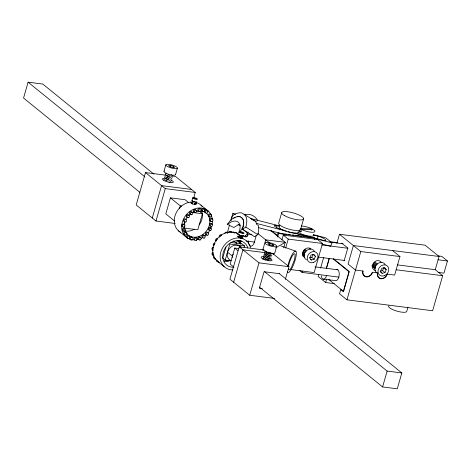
<?xml version="1.0" encoding="UTF-8"?>
<svg xmlns="http://www.w3.org/2000/svg" width="471" height="471" viewBox="0 0 471 471"><rect width="100%" height="100%" fill="white"/><g stroke="black" fill="none" stroke-linecap="round" stroke-linejoin="round"><path stroke-width="0.71" d="M375.051 267.793L375.823 265.126L377.348 263.76M163.749 180.046L164.55 179.086M164.597 177.096L165.398 176.136M165.439 174.14L166.239 173.187M192.221 202.801L192.833 202.359M192.562 201.606L192.886 201.217M265.161 256.053L266.398 257.684L269.188 258.85M265.585 254.581L266.822 256.212L269.612 257.378M266.009 253.104L267.245 254.734L270.036 255.9M266.433 251.626L267.663 253.263L270.46 254.428M194.747 204.008L194.959 202.677L196.466 203.896M231.338 220.134L232.197 216.024A18.104 10.079 -57.9 0 1 241.717 212.939L256.112 221.617L255.924 222.765L256.854 223.519L286.621 231.19M237.048 216.813A13.871 7.724 -57.9 0 1 240.375 216.872L242.724 218.774A13.871 7.724 -57.9 0 1 242.471 229.159L254.481 236.695L257.843 234.611L258.697 230.507L258.685 226.81L258.291 225.462L256.524 224.355L256.854 223.519M153.952 174.182L42.784 84.056L28.101 82.184L23.55 98.045L139.846 192.327M165.468 175.135L145.48 172.586L136.196 204.973L155.983 221.017L175.259 223.478M163.961 171.356L165.833 164.809M152.274 218.008L161.565 185.621L191.544 189.448M170.296 166.722L170.667 165.421L173.658 166.387L174.611 167.44L172.574 167.523L169.589 166.557L168.636 165.504L170.667 165.421M155.983 221.017L165.274 188.63L145.48 172.586M173.287 167.694L173.658 166.387M175.53 174.682L177.408 168.135A6.023 1.537 16 0 0 169.107 164.361A6.023 1.537 16 0 0 168.353 166.917A6.023 1.537 16 0 0 177.408 168.135M188.93 202.842L185.085 199.722L170.396 197.849L165.804 213.875L174.6 221.011M179.528 208.541L180.293 205.868L170.396 197.849M184.32 223.737L184.714 222.341M191.962 200.475L192.721 197.826M192.427 202.312L192.833 200.905M193.64 198.091L195.253 192.456L175.465 176.413L171.897 175.954M196.431 211.308L199.928 211.756L202.4 213.763L197.802 229.789L184.514 228.094M227.21 233.151L229.565 224.92M230.749 220.805L232.91 213.257L235.653 214.24M225.939 246.916L222.736 258.067L225.215 260.069L231.22 260.84M225.215 260.069L229.807 244.043L244.496 245.915L244.108 247.251M238.95 248.588L234.758 248.052L230.16 264.084L234.01 267.204M237.307 240.493L236.524 243.236L233.769 241.005M264.202 250.007L239.221 246.816L229.93 279.209L249.724 295.252L274.705 298.437M233.64 282.217L242.93 249.824L265.061 252.65M246.881 236.683L247.64 234.034L251.92 234.582M256.283 235.465L254.387 242.076A6.4 3.185 -82.7 0 1 250.678 246.15A6.4 3.185 -82.7 0 1 248.341 240.84M249.724 295.252L259.009 262.859L239.221 246.816M262.753 250.13L265.703 239.845L285.273 242.335L283.701 247.823M269.612 244.838L269.989 243.536L272.974 244.502L273.928 245.556L271.891 245.638L268.906 244.673L267.952 243.619L269.989 243.536M281.711 212.674L278.679 223.248A11.381 2.908 16 0 0 290.454 229.565A11.381 2.908 16 0 0 300.363 228.582M272.603 245.809L272.974 244.502M283.112 233.698L278.067 233.057L277.372 235.488L271.679 230.872M277.631 237.025L278.638 233.516L278.067 233.057M273.633 254.723L274.028 253.351M276.73 246.251A6.023 1.537 16 0 1 267.669 245.032A6.023 1.537 16 0 1 268.423 242.477A6.023 1.537 16 0 1 276.73 246.251L274.852 252.797A6.023 1.537 16 0 1 267.875 252.379A6.023 1.537 16 0 1 263.589 249.147M281.894 239.945L283.283 235.094L317.548 239.468L322.494 243.483L314.157 272.568L290.825 269.589M285.65 248.111L288.228 239.109L283.283 235.094M285.355 279.362L288.994 266.686L272.909 253.651L271.484 253.469M301.458 229.436L302.27 229.842A8.502 2.172 16 0 0 312.214 232.285A8.502 2.172 16 0 0 314.063 230.089L313.462 229.683L301.458 229.436L300.698 232.079L299.268 231.267L299.65 229.942M300.58 229.424L303.612 218.85M311.667 230.195L312.049 228.871L311.237 228.464A8.502 2.172 16 0 0 301.293 226.021M314.257 239.521L314.663 238.114L314.092 237.655L306.886 236.736M318.808 274.405L318.202 276.506L325.626 282.523L334.333 283.63M320.616 268.099L323.63 257.584M326.315 268.411L329.117 258.644M326.538 268.164L329.341 258.379M325.626 282.523L326.633 278.997M336.865 243.313L339.461 234.264L425.125 245.197L439.037 256.477L435.245 269.7L442.669 275.718L432.619 310.754L346.962 299.821L339.538 293.804L340.751 289.571L343.471 291.779L349.276 271.549L333.592 258.838M344.113 260.846L347.786 248.023L341.787 243.16M346.962 299.821L360.798 251.561L339.461 234.264M392.537 250.543L399.956 256.56L394.651 275.07L387.003 274.093A5.334 4.422 -51 0 1 381.604 278.502A5.334 4.422 -51 0 1 377.612 274.228M279.256 273.586L401.828 372.955L397.277 388.816L382.593 386.944L387.138 371.077L264.572 271.714M407.927 307.245L406.75 311.349A9.432 2.408 16 0 1 396.158 310.901A9.432 2.408 16 0 1 388.975 305.785M438.13 255.906L441.763 256.365L447.45 260.981L443.965 273.145L438.154 272.403M243.048 235.565L244.991 236.524L245.444 235.359M276.312 227.687L277.113 225.662L279.238 226.21M317.13 238.95L318.202 236.254A5.693 1.13 21.6 0 1 325.367 239.468A5.693 1.13 21.6 0 1 323.147 240.263L294.811 232.962M313.751 234.764L325.797 237.873L331.984 242.883L330.648 246.256L322.158 244.066M309.63 257.849L311.767 257.29L313.009 254.428L315.446 256.407L314.204 259.268L311.36 260.016L310.383 259.221M380.409 271.149L382.54 270.589L383.783 267.734L386.226 269.712L384.978 272.568L382.134 273.315L380.185 271.732M239.998 235.353L240.234 235.977L241.558 236.583M239.48 237.143L239.562 237.625M239.904 224.414L237.932 225.026L233.857 227.499L227.375 224.302L230.884 219.822A13.871 7.76 -52.4 0 1 240.375 216.872M241.7 217.602L242.724 218.774A13.871 7.76 -52.4 0 1 242.017 228.847L238.509 233.328L239.969 228.735L240.116 226.639A13.871 7.76 -52.4 0 0 233.428 221.217L231.449 221.829L227.375 224.302M244.991 236.524L247.622 233.163A13.871 7.76 -52.4 0 0 248.123 231.991M165.033 175.218L165.816 174.664M164.191 178.168L164.974 177.614M192.398 202.041L193.004 201.759M192.056 203.236L192.374 203.013M239.533 234.817C239.309 235.877 241.546 236.548 242.277 236.389M239.362 235.412L239.81 236.295L242.129 237.048M239.191 236.012C238.962 237.072 241.205 237.743 241.935 237.584M239.021 236.607L239.468 237.49L241.782 238.244M238.85 237.207L238.832 237.684M237.82 240.793L238.267 241.67L240.328 242.453M265.049 251.538L264.761 252.262C266.28 254.405 269.318 255.541 271.873 255.57M264.625 253.009L264.337 253.734C265.709 255.777 269.359 257.343 271.396 256.889M264.202 254.487L263.913 255.211C265.432 257.354 268.47 258.491 271.025 258.52M263.778 255.959L263.489 256.683C264.867 258.726 268.511 260.292 270.548 259.845M263.354 257.437L263.307 258.614L265.291 260.092M262.659 259.238L262.93 258.915M241.847 241.034L241.505 241.111A2.844 0.536 22.5 0 1 239.18 240.457M242.212 235.718L241.499 235.747M305.196 249.336C303.1 250.36 301.811 253.875 304.16 255.3M305.885 249.895C304.036 250.896 302.741 253.586 304.231 255.394M306.574 250.454L304.56 252.691L304.49 255.294M375.281 262.082C373.185 263.106 371.896 266.615 374.245 268.046M375.97 262.641C373.874 263.666 372.585 267.175 374.934 268.605M376.659 263.201C374.816 264.196 373.521 266.886 375.004 268.694M242.471 229.159L245.827 227.081A18.104 10.079 -57.9 0 0 245.791 216.242L244.102 214.081M239.951 235.871L239.904 236.43L241.382 237.178M238.585 240.652L238.532 241.211L240.016 241.959M275.6 247.864L285.273 242.335L270.69 230.507M191.991 203.702L192.492 203.554M172.775 176.054L172.068 175.371M172.351 177.532L171.644 176.843M171.927 179.009L171.22 178.321M171.503 180.481L170.796 179.792M171.085 181.959L170.372 181.27M195.536 202.383L195.247 202.1M195.188 203.578L194.6 203.195M195.018 204.173L194.429 203.79M242.471 235.853L241.947 235.836M240.758 241.829L239.15 241.446L237.879 240.487M300.733 228.635L312.049 228.871M299.268 231.267L301.393 231.308M169.625 182.112L168.906 181.936M241.729 235.989L241.034 235.753M241.211 237.778L239.574 236.76M270.884 252.951L270.16 252.774M268.764 260.328L265.974 259.162L264.72 257.814M165.274 188.63L195.253 192.456M180.293 205.868L181.694 206.051M192.61 212.509L202.4 213.763M275.4 225.22L279.774 225.78M284.549 233.881L286.715 234.158M288.152 234.34L290.319 234.617M292.479 234.894L293.916 235.076M295.358 235.264L301.846 236.089M303.283 236.271L305.449 236.548M278.638 233.516L314.663 238.114M329.7 241.652L337.689 242.671M330.63 242.182L342.976 243.76M439.037 256.477L353.38 245.544L348.069 264.054L355.493 270.071L363.141 271.049A5.334 4.422 -51 0 0 366.308 276.589A5.334 4.422 -51 0 0 372.32 272.22L377.171 272.839M288.228 239.109L322.494 243.483M321.793 244.944L347.939 248.276M438.006 259.774L447.45 260.981M360.798 251.561L399.956 256.56M246.221 241.028L254.858 242.129M230.831 242.483L242.017 243.907L244.496 245.915M397.465 264.879L435.245 269.7M318.302 257.101L344.454 260.439M302.947 255.529L304.39 255.718M396.164 269.783L442.669 275.718M315.017 266.892L337.86 269.812M259.009 262.859L288.994 266.686M299.633 270.413L302.105 272.421L338.814 277.107M323.283 279.162L336.265 280.681A5.693 2.832 -82.7 0 0 339.244 274.193A5.693 2.832 -82.7 0 0 336.418 269.518M279.374 273.68L264.078 271.732L259.338 288.258L262.253 288.629M387.138 371.077L401.828 372.955M240.145 241.364L238.597 240.475L240.905 241.164M240.575 240.616L239.88 240.41M279.733 225.998L250.672 218.503L251.602 219.256M313.239 234.976L318.202 236.254M284.896 230.401L282.064 229.671A5.693 1.13 21.6 0 1 274.893 226.457A5.693 1.13 21.6 0 1 277.113 225.662M288.04 231.555L290.165 232.103M291.584 232.468L311.431 237.584M314.263 238.314L331.984 242.883M258.467 227.646L284.649 234.399M194.829 201.641L194.064 201.376M200.846 210.708L203.884 211.561L205.303 212.498M171.02 174.558L171.391 174.67M170.596 176.03L171.273 176.166M170.172 177.508L170.649 177.567M169.748 178.986L170.225 179.045M169.33 180.458L169.807 180.523M240.216 240.74L239.439 240.422M373.621 267.163L371.813 265.797M374.31 267.722L372.938 267.016L372.29 265.556M302.776 254.181L303.536 254.422M194.258 204.39L194.906 204.679M280.922 245.909L295.87 251.249M169.536 176.902L166.157 175.094L169.707 177.337M169.113 178.379L166.41 177.067L168.759 178.58M168.695 179.851L165.309 178.044L168.335 180.057M246.998 233.769L247.64 234.034C248.735 235.441 246.698 237.066 245.297 236.919L243.36 235.953M170.131 175.86L169.06 175.353M240.84 235.559L240.245 235.235L240.811 235.641M167.317 180.946L165.562 180.016L166.357 180.605M268.623 252.097L269.171 252.374M239.15 242.324L238.202 241.541M252.109 219.457L253.357 220.128M253.904 220.428L256.112 221.617M245.827 227.081L257.843 234.611M237.943 224.278L240.345 225.786M298.273 232.179L299.509 232.992A8.502 2.172 16 0 0 309.312 236.112A8.502 2.172 16 0 0 313.633 234.793M212.286 218.921A17.074 14.148 -51 0 0 208.335 211.126L205.25 209.089A17.074 14.148 -51 0 0 182.695 221.017A17.074 14.148 -51 0 0 194.458 239.904M168.047 174.706L168.524 175.041M166.834 175.595L167.623 176.183M165.986 178.544L166.781 179.133M303.471 254.74L302.417 253.616M242.017 228.847L247.622 233.163M382.54 270.589L384.978 272.568M308.846 236.395L309.983 237.319M333.303 259.009L348.987 271.726L343.377 291.296L328.811 279.486M311.767 257.29L314.204 259.268M232.91 213.257L234.564 214.599M257.89 233.51L269.553 242.959M242.918 238.456L241.417 237.237L241.741 237.402A2.844 0.536 22.5 0 1 242.977 238.403L242.865 238.509A2.844 0.536 22.5 0 1 239.574 237.578L238.944 237.266A2.844 0.536 22.5 0 1 237.708 236.265L237.826 236.159A2.844 0.536 22.5 0 1 239.751 236.536M200.917 205.109L208.335 211.126M237.767 236.212L239.274 237.431M191.002 202.73L192.509 203.955M234.758 248.052L238.055 250.725M28.101 82.184L144.968 176.925M227.487 252.138L232.433 256.147M259.45 287.116L382.593 386.944M216.801 260.716L224.22 266.727M178.35 230.713L185.768 236.73M241.205 247.599L240.469 246.674A8.537 7.071 -51 0 0 228.918 249.177A8.537 7.071 -51 0 0 230.731 260.498M386.226 269.712L384.624 267.599L381.775 268.346L380.533 271.208L382.134 273.315M315.446 256.407L313.845 254.299L311.001 255.046L309.759 257.908L311.36 260.016M265.185 250.784C266.557 252.827 270.201 254.393 272.238 253.94M175.447 174.241A6.023 1.537 16 0 1 169.307 174.494A6.023 1.537 16 0 1 164.267 171.032M206.457 213.257A14.224 11.787 -51 0 1 203.607 233.934A14.224 11.787 -51 0 1 184.926 230.431M184.561 229.183A14.224 11.787 -51 0 1 184.243 226.522M184.296 225.15A14.224 11.787 -51 0 1 184.815 222.365M186.216 218.997A14.224 11.787 -51 0 1 187.199 217.425M188.765 215.512A14.224 11.787 -51 0 1 190.596 213.84M192.298 212.668A14.224 11.787 -51 0 1 194.217 211.697M196.207 211.026A14.224 11.787 -51 0 1 197.549 210.755M201.529 210.802A14.224 11.787 -51 0 1 199.121 224.914M194.388 229.165A14.224 11.787 -51 0 1 184.585 230.896M212.415 221.629A17.074 14.148 -51 0 1 212.08 224.414M211.526 226.486A17.074 14.148 -51 0 1 210.725 228.529M210.06 229.842A17.074 14.148 -51 0 1 207.905 233.004M206.628 234.411A17.074 14.148 -51 0 1 204.72 236.095M203.013 237.284A17.074 14.148 -51 0 1 201.105 238.314M199.139 239.097A17.074 14.148 -51 0 1 196.46 239.739M193.192 202.336A2.844 0.907 9.2 0 0 191.073 202.63L190.932 202.842A2.844 0.907 9.2 0 0 192.168 203.849L192.822 204.049A2.844 0.907 9.2 0 0 196.395 203.996L196.542 203.784A2.844 0.907 9.2 0 0 195.306 202.783M195.441 202.271A17.074 14.148 -51 0 1 202.183 206.463M180.34 232.179A17.074 14.148 -51 0 1 175.665 213.981A17.074 14.148 -51 0 1 192.886 201.941M194.77 239.939A1.419 1.177 -51.1 0 1 194.299 237.814A1.419 1.177 -51.1 0 1 196.407 238.108M190.478 239.445A1.419 1.177 -51.1 0 1 190.007 237.325A1.419 1.177 -51.1 0 1 192.115 237.62M199.003 239.433A1.419 1.177 -51.1 0 1 197.785 238.408A1.419 1.177 -51.1 0 1 198.903 236.848A1.419 1.177 -51.1 0 1 200.31 237.608M183.425 230.849A1.419 1.177 -51.1 0 1 182.206 229.824A1.419 1.177 -51.1 0 1 183.325 228.27A1.419 1.177 -51.1 0 1 184.732 229.024M187.729 237.996A1.419 1.177 -51.1 0 1 186.516 236.966A1.419 1.177 -51.1 0 1 187.629 235.412A1.419 1.177 -51.1 0 1 189.042 236.165M184.985 234.493A1.419 1.177 -51.1 0 1 183.784 233.581A1.419 1.177 -51.1 0 1 184.673 231.997A1.419 1.177 -51.1 0 1 186.186 232.362M186.298 232.662A1.419 1.177 -51.1 0 1 186.328 232.998M182.866 226.592A1.419 1.177 -51.1 0 1 181.653 225.568A1.419 1.177 -51.1 0 1 182.766 224.013A1.419 1.177 -51.1 0 1 184.173 224.767M184.55 221.482A1.419 1.177 -51.1 0 1 183.331 220.457A1.419 1.177 -51.1 0 1 184.449 218.897A1.419 1.177 -51.1 0 1 185.857 219.651M190.996 214.099A1.419 1.177 -51.1 0 1 189.507 213.487A1.419 1.177 -51.1 0 1 190.243 211.75A1.419 1.177 -51.1 0 1 191.862 212.056M191.974 212.356A1.419 1.177 -51.1 0 1 192.003 212.692M194.429 212.056A1.419 1.177 -51.1 0 1 193.216 211.026A1.419 1.177 -51.1 0 1 194.329 209.471A1.419 1.177 -51.1 0 1 195.742 210.225M202.701 210.955A1.419 1.177 -51.1 0 1 201.488 209.813A1.419 1.177 -51.1 0 1 202.824 208.323A1.419 1.177 -51.1 0 1 204.037 209.46M199.086 210.914A1.419 1.177 -51.1 0 1 197.879 209.995A1.419 1.177 -51.1 0 1 198.768 208.417A1.419 1.177 -51.1 0 1 200.281 208.783M205.78 212.668A1.419 1.177 -51.1 0 1 204.567 211.532A1.419 1.177 -51.1 0 1 205.909 210.037A1.419 1.177 -51.1 0 1 207.122 211.179M209.807 216.395A1.419 1.177 -51.1 0 1 208.27 215.571A1.419 1.177 -51.1 0 1 209.489 213.869A1.419 1.177 -51.1 0 1 210.814 214.994M202.76 237.59A1.419 1.177 -51.1 0 1 202.289 235.465A1.419 1.177 -51.1 0 1 204.396 235.759M187.064 217.178A1.419 1.177 -51.1 0 1 186.593 215.053A1.419 1.177 -51.1 0 1 188.7 215.347M206.534 234.693A1.419 1.177 -51.1 0 1 205.321 233.669A1.419 1.177 -51.1 0 1 206.433 232.109A1.419 1.177 -51.1 0 1 207.846 232.868M209.371 229.978A1.419 1.177 -51.1 0 1 208.153 228.953A1.419 1.177 -51.1 0 1 209.271 227.393A1.419 1.177 -51.1 0 1 210.678 228.147M210.46 225.88A1.419 1.177 -51.1 0 1 209.248 224.738A1.419 1.177 -51.1 0 1 210.584 223.242A1.419 1.177 -51.1 0 1 211.797 224.384M210.831 220.94A1.419 1.177 -51.1 0 1 209.613 219.91A1.419 1.177 -51.1 0 1 210.731 218.356A1.419 1.177 -51.1 0 1 212.138 219.109M196.613 201.647A2.437 0.624 16 0 1 193.822 201.653A2.437 0.624 16 0 1 192.362 200.269M170.896 180.052A5.693 1.454 16 0 1 172.203 182.595A5.693 1.454 16 0 1 164.144 180.611A5.693 1.454 16 0 1 164.238 178.415M233.675 267.228A14.224 11.787 -51 0 1 222.689 256.301A14.224 11.787 -51 0 1 233.769 241.282A14.224 11.787 -51 0 1 247.828 248.04M219.333 262.482A17.074 14.148 -51 0 1 212.986 247.775A17.074 14.148 -51 0 1 224.679 233.233L228.676 232.103A17.074 14.148 -51 0 1 239.362 235.106M232.91 269.901A17.074 14.148 -51 0 1 220.14 256.224A17.074 14.148 -51 0 1 234.087 238.55A17.074 14.148 -51 0 1 250.495 247.616M239.975 240.805A14.224 11.787 -51 0 1 240.805 243.96M230.26 260.398A14.224 11.787 -51 0 1 224.29 261.134M224.326 261.211A1.419 1.177 -50.8 0 1 226.327 261.164M217.89 261.181A1.419 1.177 -50.8 0 1 216.372 259.821M218.656 261.817A1.419 1.177 -50.8 0 1 217.084 260.804M227.646 261.264A1.419 1.177 -50.8 0 1 228.57 260.192M228.759 261.258A1.419 1.177 -50.8 0 1 229.03 261.005M228.688 232.444A1.419 1.177 -50.8 0 1 231.19 232.386M229.801 232.439A1.419 1.177 -50.8 0 1 231.809 232.391M232.692 232.403A1.419 1.177 -50.8 0 1 234.54 232.898M233.769 232.862A1.419 1.177 -50.8 0 1 234.735 232.833M224.873 233.28A1.419 1.177 -50.8 0 1 227.346 232.886M226.575 232.845A1.419 1.177 -50.8 0 1 227.799 232.986M219.627 237.131A1.419 1.177 -50.8 0 1 219.81 235.141A1.419 1.177 -50.8 0 1 221.682 235.223M220.098 236.554A1.419 1.177 -50.8 0 1 221.029 235.482M215.424 258.279A1.419 1.177 -50.8 0 1 213.94 256.465M215.883 259.097A1.419 1.177 -50.8 0 1 214.499 257.401M240.999 243.354A1.419 1.177 -50.8 0 1 239.427 242.341M240.799 244.013A1.419 1.177 -50.8 0 1 240.381 242.294M213.51 254.917A1.419 1.177 -50.8 0 1 211.944 254.081A1.419 1.177 -50.8 0 1 213.251 252.397M213.946 255.653A1.419 1.177 -50.8 0 1 213.11 253.557M213.157 249.936A1.419 1.177 -50.8 0 1 211.926 248.653A1.419 1.177 -50.8 0 1 213.557 247.304M213.027 250.331A1.419 1.177 -50.8 0 1 213.08 248.476M213.516 245.615A1.419 1.177 -50.8 0 1 215.117 243.307M213.969 245.721A1.419 1.177 -50.8 0 1 214.605 244.149M215.906 240.934A1.419 1.177 -50.8 0 1 215.959 239.08A1.419 1.177 -50.8 0 1 217.767 238.791M216.36 241.034A1.419 1.177 -50.8 0 1 217.308 239.286M243.301 235.747A2.437 0.624 16 0 1 240.51 235.753A2.437 0.624 16 0 1 239.05 234.37M269.583 258.296A5.693 1.454 16 0 1 270.578 260.852A5.693 1.454 16 0 1 262.188 258.491A5.693 1.454 16 0 1 264.107 256.748M232.15 257.543A8.537 7.071 -51 0 1 233.275 254.128M304.843 257.566A5.334 4.422 -51 0 1 303.707 250.495A5.334 4.422 -51 0 1 310.931 248.929M309.553 248.135A5.334 4.422 -51 0 1 309.983 249.253M303.877 256.183A5.334 4.422 -51 0 1 302.741 255.865M233.722 218.297A13.871 7.724 -57.9 0 1 235.17 217.496M306.562 259.868A6.023 4.993 -51 0 1 305.938 251.214A6.023 4.993 -51 0 1 314.387 251.273M288.417 268.929A8.537 1.996 -70.4 0 0 291.496 267.31L294.605 259.45L295.176 254.687A8.537 1.996 -70.4 0 0 289.594 262.082L288.988 264.16A8.537 1.996 -70.4 0 0 288.576 266.08M287.669 266.61A11.381 2.661 -70.4 0 1 294.534 251.432A11.381 2.661 -70.4 0 1 294.858 261.052L293.875 263.854A11.381 2.661 -70.4 0 1 287.322 271.473M244.49 214.782A11.381 10.674 60.3 0 1 257.714 220.569M234.434 232.762A5.693 2.832 -82.7 0 1 237.661 234.34M298.114 231.473A9.956 2.543 16 0 1 285.72 231.22M285.138 231.002A9.956 2.543 16 0 1 283.465 230.319M282.788 230.007A9.956 2.543 16 0 1 279.138 226.81M326.58 275.541A5.693 2.832 -82.7 0 1 322.588 278.826L321.999 278.125A5.693 2.832 -82.7 0 1 321.281 275.859M302.411 270.984A5.693 2.832 -82.7 0 1 302.105 272.421M377.336 273.168A6.023 4.993 -51 0 1 376.712 264.519A6.023 4.993 -51 0 1 385.16 264.572M372.626 272.256A5.693 4.716 -51 0 1 366.214 276.924A5.693 4.716 -51 0 1 362.835 271.008M387.309 274.134A5.693 4.716 -51 0 1 380.898 278.797A5.693 4.716 -51 0 1 377.518 272.886M375.658 270.519A5.334 4.422 -51 0 1 373.385 263.124A5.334 4.422 -51 0 1 381.327 262.471M194.682 198.073L193.858 198.108L196.277 198.892L194.682 198.073M241.364 232.174L240.54 232.209L242.959 232.992L241.364 232.174M196.201 240.463A1.419 1.177 -51.1 0 0 196.878 238.179A1.419 1.177 -51.1 0 0 194.717 239.062A1.419 1.177 -51.1 0 0 196.201 240.463M191.915 239.969A1.419 1.177 -51.1 0 0 192.592 237.684A1.419 1.177 -51.1 0 0 190.425 238.573A1.419 1.177 -51.1 0 0 191.915 239.969M200.11 239.957A1.419 1.177 -51.1 0 0 200.787 237.672A1.419 1.177 -51.1 0 0 198.621 238.561A1.419 1.177 -51.1 0 0 200.11 239.957M184.532 231.373A1.419 1.177 -51.1 0 0 185.209 229.094A1.419 1.177 -51.1 0 0 183.042 229.978A1.419 1.177 -51.1 0 0 184.532 231.373M188.836 238.52A1.419 1.177 -51.1 0 0 189.513 236.236A1.419 1.177 -51.1 0 0 187.346 237.119A1.419 1.177 -51.1 0 0 188.836 238.52M186.092 235.017A1.419 1.177 -51.1 0 0 186.769 232.733A1.419 1.177 -51.1 0 0 184.608 233.622A1.419 1.177 -51.1 0 0 186.092 235.017M183.973 227.116A1.419 1.177 -51.1 0 0 184.65 224.832A1.419 1.177 -51.1 0 0 182.483 225.721A1.419 1.177 -51.1 0 0 183.973 227.116M185.656 222.006A1.419 1.177 -51.1 0 0 186.328 219.721A1.419 1.177 -51.1 0 0 184.167 220.611A1.419 1.177 -51.1 0 0 185.656 222.006M191.774 214.711A1.419 1.177 -51.1 0 0 192.445 212.427A1.419 1.177 -51.1 0 0 190.284 213.316A1.419 1.177 -51.1 0 0 191.774 214.711M195.536 212.58A1.419 1.177 -51.1 0 0 196.213 210.296A1.419 1.177 -51.1 0 0 194.046 211.179A1.419 1.177 -51.1 0 0 195.536 212.58M203.808 211.479A1.419 1.177 -51.1 0 0 204.485 209.195A1.419 1.177 -51.1 0 0 202.318 210.084A1.419 1.177 -51.1 0 0 203.808 211.479M200.193 211.438A1.419 1.177 -51.1 0 0 200.87 209.153A1.419 1.177 -51.1 0 0 198.703 210.037A1.419 1.177 -51.1 0 0 200.193 211.438M206.887 213.192A1.419 1.177 -51.1 0 0 207.564 210.914A1.419 1.177 -51.1 0 0 205.403 211.797A1.419 1.177 -51.1 0 0 206.887 213.192M210.584 217.007A1.419 1.177 -51.1 0 0 211.255 214.723A1.419 1.177 -51.1 0 0 209.095 215.612A1.419 1.177 -51.1 0 0 210.584 217.007M204.196 238.114A1.419 1.177 -51.1 0 0 204.873 235.83A1.419 1.177 -51.1 0 0 202.707 236.719A1.419 1.177 -51.1 0 0 204.196 238.114M188.494 217.696A1.419 1.177 -51.1 0 0 189.171 215.418A1.419 1.177 -51.1 0 0 187.011 216.301A1.419 1.177 -51.1 0 0 188.494 217.696M207.64 235.217A1.419 1.177 -51.1 0 0 208.317 232.933A1.419 1.177 -51.1 0 0 206.157 233.822A1.419 1.177 -51.1 0 0 207.64 235.217M210.478 230.502A1.419 1.177 -51.1 0 0 211.155 228.217A1.419 1.177 -51.1 0 0 208.989 229.106A1.419 1.177 -51.1 0 0 210.478 230.502M211.567 226.398A1.419 1.177 -51.1 0 0 212.244 224.119A1.419 1.177 -51.1 0 0 210.084 225.003A1.419 1.177 -51.1 0 0 211.567 226.398M211.938 221.464A1.419 1.177 -51.1 0 0 212.609 219.18A1.419 1.177 -51.1 0 0 210.449 220.063A1.419 1.177 -51.1 0 0 211.938 221.464M193.74 198.68A2.437 0.624 16 0 0 197.408 199.174A2.437 0.624 16 0 0 194.046 197.643A2.437 0.624 16 0 0 193.74 198.68M240.428 232.78A2.437 0.624 16 0 0 244.096 233.275A2.437 0.624 16 0 0 240.734 231.744A2.437 0.624 16 0 0 240.428 232.78M313.698 262.376A6.023 4.993 -51 0 0 316.653 252.709A6.023 4.993 -51 0 0 307.457 256.383A6.023 4.993 -51 0 0 313.698 262.376M284.484 215.594A11.381 2.908 16 0 0 303.083 219.48A11.381 2.908 16 0 0 290.419 212.209A11.381 2.908 16 0 0 284.484 215.594M384.471 275.676A6.023 4.993 -51 0 0 387.427 266.009A6.023 4.993 -51 0 0 378.231 269.689A6.023 4.993 -51 0 0 384.471 275.676"/></g></svg>
